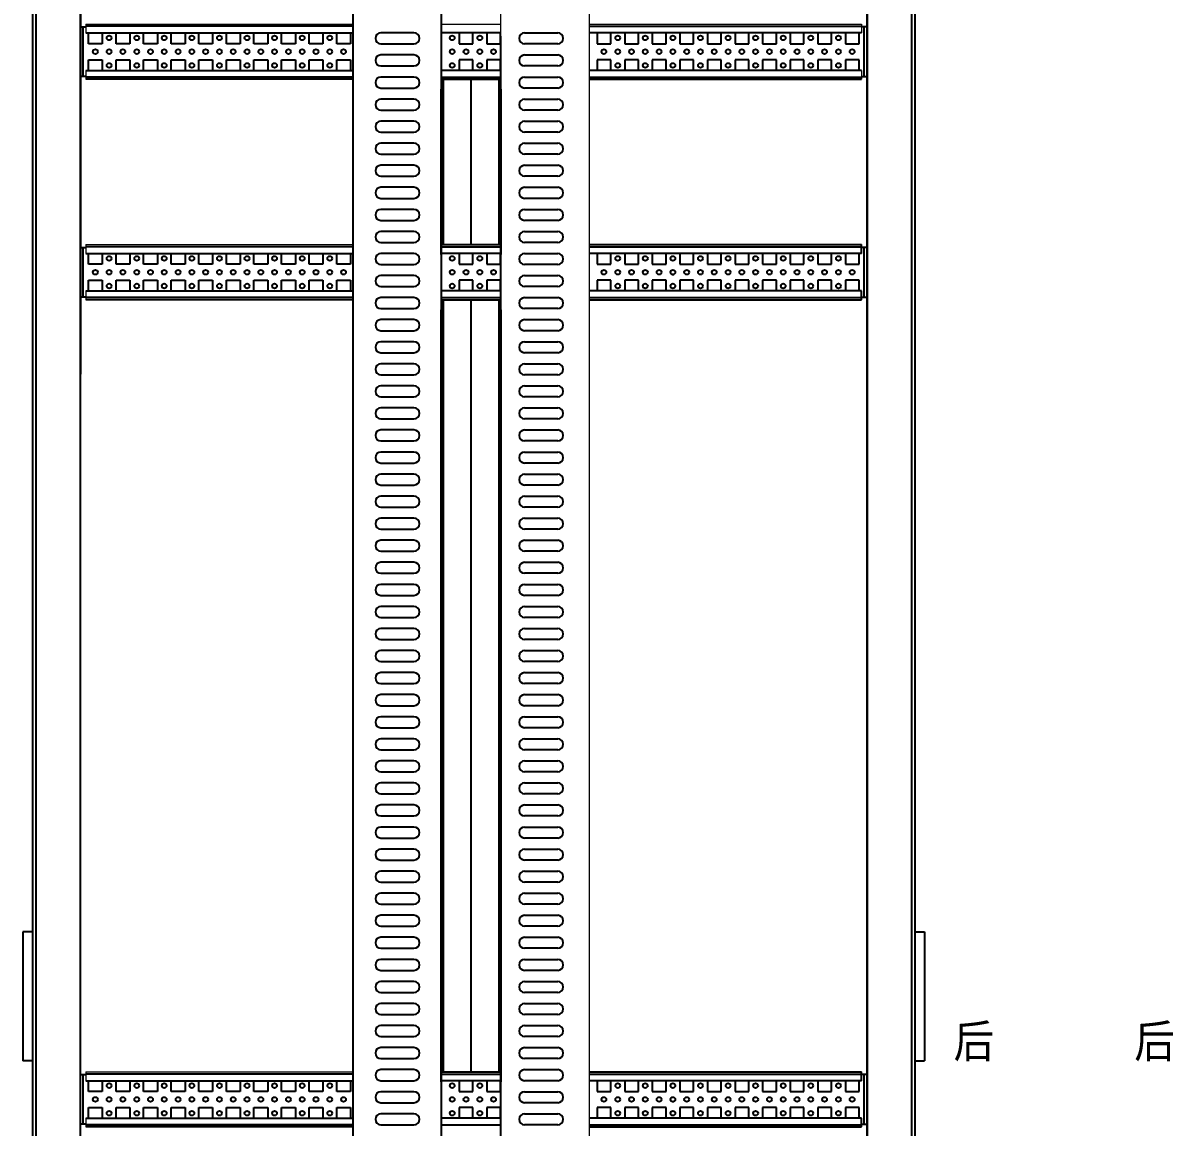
# Model space of a CAD drawing. Extents: x 81437 to 204847, y -54769 to -29444.
# Drawn here: x 87165 to 88208, y -35144 to -34143 of the extents above; entities that cross this region are included whole.
import ezdxf

# ---------------------------------------------------------------- set-up
doc = ezdxf.new("R2010")
doc.units = 0
doc.header["$LTSCALE"] = 100
doc.header["$MEASUREMENT"] = 0
doc.layers.add('PANEL', color=7, linetype='Continuous')
doc.layers.add('细实线', color=7, linetype='Continuous', lineweight=20)
doc.styles.add('HZ', font='arial.ttf', dxfattribs={"width": 0.7})

msp = doc.modelspace()

# ---------------------------------------------------------------- linework, layer by layer
at = {"color": 7, "linetype": 'Continuous'}
for p, q in [((87217.3, -34146.7), (87222.3, -34146.7)), ((87219.8, -34191.7), (87219.8, -34146.7)), ((87464.4, -34146.2), (87222.3, -34146.2)), ((87678.4, -34146.2), (87915.9, -34146.2)), ((87915.9, -34146.2), (87925.3, -34146.2)), ((87930.3, -34146.7), (87925.3, -34146.7)), ((87927.8, -34191.7), (87927.8, -34146.7)), ((87222.3, -34152.2), (87464.4, -34152.2)), ((87224.6, -34162), (87224.6, -34152.2)), ((87237.1, -34152.2), (87237.1, -34162)), ((87249.6, -34162), (87249.6, -34152.2)), ((87262.1, -34152.2), (87262.1, -34162)), ((87274.6, -34162), (87274.6, -34152.2)), ((87287.1, -34152.2), (87287.1, -34162)), ((87299.6, -34162), (87299.6, -34152.2)), ((87312.1, -34152.2), (87312.1, -34162)), ((87324.6, -34162), (87324.6, -34152.2)), ((87337.1, -34152.2), (87337.1, -34162)), ((87349.6, -34162), (87349.6, -34152.2)), ((87362.1, -34152.2), (87362.1, -34162)), ((87374.6, -34162), (87374.6, -34152.2)), ((87387.1, -34152.2), (87387.1, -34162)), ((87399.6, -34162), (87399.6, -34152.2)), ((87412.1, -34152.2), (87412.1, -34162)), ((87424.6, -34162), (87424.6, -34152.2)), ((87437.1, -34152.2), (87437.1, -34162)), ((87449.6, -34162), (87449.6, -34152.2)), ((87462.1, -34152.2), (87462.1, -34162)), ((87519.6, -34152.2), (87489.6, -34152.2)), ((87598.4, -34152.2), (87544.4, -34152.2)), ((87560.6, -34152.2), (87560.6, -34162)), ((87573.1, -34162), (87573.1, -34152.2)), ((87585.6, -34152.2), (87585.6, -34162)), ((87598.1, -34162), (87598.1, -34152.2)), ((87598.4, -35900.2), (87598.4, -34155.2)), ((87619.9, -34152.2), (87649.9, -34152.2)), ((87916.2, -34152.2), (87678.4, -34152.2)), ((87685.6, -34152.2), (87685.6, -34162)), ((87698.1, -34162), (87698.1, -34152.2)), ((87710.6, -34152.2), (87710.6, -34162)), ((87723.1, -34162), (87723.1, -34152.2)), ((87735.6, -34152.2), (87735.6, -34162)), ((87748.1, -34162), (87748.1, -34152.2)), ((87760.6, -34152.2), (87760.6, -34162)), ((87773.1, -34162), (87773.1, -34152.2)), ((87785.6, -34152.2), (87785.6, -34162)), ((87798.1, -34162), (87798.1, -34152.2)), ((87810.6, -34152.2), (87810.6, -34162)), ((87823.1, -34162), (87823.1, -34152.2)), ((87835.6, -34152.2), (87835.6, -34162)), ((87848.1, -34162), (87848.1, -34152.2)), ((87860.6, -34152.2), (87860.6, -34162)), ((87873.1, -34162), (87873.1, -34152.2)), ((87885.6, -34152.2), (87885.6, -34162)), ((87898.1, -34162), (87898.1, -34152.2)), ((87910.6, -34152.2), (87910.6, -34162)), ((87925.3, -34152.2), (87915.9, -34152.2)), ((87923.1, -34162), (87923.1, -34152.2)), ((87237.1, -34162), (87224.6, -34162)), ((87262.1, -34162), (87249.6, -34162)), ((87287.1, -34162), (87274.6, -34162)), ((87312.1, -34162), (87299.6, -34162)), ((87337.1, -34162), (87324.6, -34162)), ((87362.1, -34162), (87349.6, -34162)), ((87387.1, -34162), (87374.6, -34162)), ((87412.1, -34162), (87399.6, -34162)), ((87437.1, -34162), (87424.6, -34162)), ((87462.1, -34162), (87449.6, -34162)), ((87489.6, -34162.2), (87519.6, -34162.2)), ((87560.6, -34162), (87573.1, -34162)), ((87585.6, -34162), (87598.1, -34162)), ((87649.9, -34162.2), (87619.9, -34162.2)), ((87685.6, -34162), (87698.1, -34162)), ((87710.6, -34162), (87723.1, -34162)), ((87735.6, -34162), (87748.1, -34162)), ((87760.6, -34162), (87773.1, -34162)), ((87785.6, -34162), (87798.1, -34162)), ((87810.6, -34162), (87823.1, -34162)), ((87835.6, -34162), (87848.1, -34162)), ((87860.6, -34162), (87873.1, -34162)), ((87885.6, -34162), (87898.1, -34162)), ((87910.6, -34162), (87923.1, -34162)), ((87224.6, -34176.5), (87237.1, -34176.5)), ((87224.6, -34186.2), (87224.6, -34176.5)), ((87237.1, -34176.5), (87237.1, -34186.2)), ((87249.6, -34176.5), (87262.1, -34176.5)), ((87249.6, -34186.2), (87249.6, -34176.5)), ((87262.1, -34176.5), (87262.1, -34186.2)), ((87274.6, -34176.5), (87287.1, -34176.5)), ((87274.6, -34186.2), (87274.6, -34176.5)), ((87287.1, -34176.5), (87287.1, -34186.2)), ((87299.6, -34176.5), (87312.1, -34176.5)), ((87299.6, -34186.2), (87299.6, -34176.5)), ((87312.1, -34176.5), (87312.1, -34186.2)), ((87324.6, -34176.5), (87337.1, -34176.5)), ((87324.6, -34186.2), (87324.6, -34176.5)), ((87337.1, -34176.5), (87337.1, -34186.2)), ((87349.6, -34176.5), (87362.1, -34176.5)), ((87349.6, -34186.2), (87349.6, -34176.5)), ((87362.1, -34176.5), (87362.1, -34186.2)), ((87374.6, -34176.5), (87387.1, -34176.5)), ((87374.6, -34186.2), (87374.6, -34176.5)), ((87387.1, -34176.5), (87387.1, -34186.2)), ((87399.6, -34176.5), (87412.1, -34176.5)), ((87399.6, -34186.2), (87399.6, -34176.5)), ((87412.1, -34176.5), (87412.1, -34186.2)), ((87424.6, -34176.5), (87437.1, -34176.5)), ((87424.6, -34186.2), (87424.6, -34176.5)), ((87437.1, -34176.5), (87437.1, -34186.2)), ((87449.6, -34176.5), (87462.1, -34176.5)), ((87449.6, -34186.2), (87449.6, -34176.5)), ((87462.1, -34176.5), (87462.1, -34186.2)), ((87519.6, -34172.2), (87489.6, -34172.2)), ((87573.1, -34176.5), (87560.6, -34176.5)), ((87560.6, -34176.5), (87560.6, -34186.2)), ((87573.1, -34186.2), (87573.1, -34176.5)), ((87598.1, -34176.5), (87585.6, -34176.5)), ((87585.6, -34176.5), (87585.6, -34186.2)), ((87598.1, -34186.2), (87598.1, -34176.5)), ((87619.9, -34172.2), (87649.9, -34172.2)), ((87698.1, -34176.5), (87685.6, -34176.5)), ((87685.6, -34176.5), (87685.6, -34186.2)), ((87698.1, -34186.2), (87698.1, -34176.5)), ((87723.1, -34176.5), (87710.6, -34176.5)), ((87710.6, -34176.5), (87710.6, -34186.2)), ((87723.1, -34186.2), (87723.1, -34176.5)), ((87748.1, -34176.5), (87735.6, -34176.5)), ((87735.6, -34176.5), (87735.6, -34186.2)), ((87748.1, -34186.2), (87748.1, -34176.5)), ((87773.1, -34176.5), (87760.6, -34176.5)), ((87760.6, -34176.5), (87760.6, -34186.2)), ((87773.1, -34186.2), (87773.1, -34176.5)), ((87798.1, -34176.5), (87785.6, -34176.5)), ((87785.6, -34176.5), (87785.6, -34186.2)), ((87798.1, -34186.2), (87798.1, -34176.5)), ((87823.1, -34176.5), (87810.6, -34176.5)), ((87810.6, -34176.5), (87810.6, -34186.2)), ((87823.1, -34186.2), (87823.1, -34176.5)), ((87848.1, -34176.5), (87835.6, -34176.5)), ((87835.6, -34176.5), (87835.6, -34186.2)), ((87848.1, -34186.2), (87848.1, -34176.5)), ((87873.1, -34176.5), (87860.6, -34176.5)), ((87860.6, -34176.5), (87860.6, -34186.2)), ((87873.1, -34186.2), (87873.1, -34176.5)), ((87898.1, -34176.5), (87885.6, -34176.5)), ((87885.6, -34176.5), (87885.6, -34186.2)), ((87898.1, -34186.2), (87898.1, -34176.5)), ((87923.1, -34176.5), (87910.6, -34176.5)), ((87910.6, -34176.5), (87910.6, -34186.2)), ((87923.1, -34186.2), (87923.1, -34176.5)), ((87222.3, -34186.2), (87464.4, -34186.2)), ((87489.6, -34182.2), (87519.6, -34182.2)), ((87598.4, -34186.2), (87544.4, -34186.2)), ((87649.9, -34182.2), (87619.9, -34182.2)), ((87916.2, -34186.2), (87678.4, -34186.2)), ((87925.3, -34186.2), (87915.9, -34186.2)), ((87222.3, -34191.7), (87217.3, -34191.7)), ((87464.4, -34192.2), (87222.3, -34192.2)), ((87464.4, -34194.2), (87222.3, -34194.2)), ((87519.6, -34192.2), (87489.6, -34192.2)), ((87544.4, -34192.2), (87598.4, -34192.2)), ((87544.4, -34194.2), (87598.4, -34194.2)), ((87546.4, -34344.2), (87546.4, -34194.2)), ((87571.4, -34344.2), (87571.4, -34194.2)), ((87571.4, -34344.2), (87571.4, -34194.2)), ((87596.4, -34194.2), (87596.4, -34344.2)), ((87619.9, -34192.2), (87649.9, -34192.2)), ((87678.4, -34192.2), (87915.9, -34192.2)), ((87678.4, -34194.2), (87915.9, -34194.2)), ((87915.9, -34192.2), (87925.3, -34192.2)), ((87915.9, -34194.2), (87925.3, -34194.2)), ((87925.3, -34191.7), (87930.3, -34191.7)), ((87489.6, -34202.2), (87519.6, -34202.2)), ((87544.4, -34353.2), (87544.4, -34203.2)), ((87598.4, -34203.2), (87598.4, -34353.2)), ((87649.9, -34202.2), (87619.9, -34202.2)), ((87519.6, -34212.2), (87489.6, -34212.2)), ((87619.9, -34212.2), (87649.9, -34212.2)), ((87489.6, -34222.2), (87519.6, -34222.2)), ((87649.9, -34222.2), (87619.9, -34222.2)), ((87519.6, -34232.2), (87489.6, -34232.2)), ((87619.9, -34232.2), (87649.9, -34232.2)), ((87489.6, -34242.2), (87519.6, -34242.2)), ((87649.9, -34242.2), (87619.9, -34242.2)), ((87519.6, -34252.2), (87489.6, -34252.2)), ((87489.6, -34262.2), (87519.6, -34262.2)), ((87619.9, -34252.2), (87649.9, -34252.2)), ((87649.9, -34262.2), (87619.9, -34262.2)), ((87519.6, -34272.2), (87489.6, -34272.2)), ((87619.9, -34272.2), (87649.9, -34272.2)), ((87489.6, -34282.2), (87519.6, -34282.2)), ((87649.9, -34282.2), (87619.9, -34282.2)), ((87519.6, -34292.2), (87489.6, -34292.2)), ((87619.9, -34292.2), (87649.9, -34292.2)), ((87489.6, -34302.2), (87519.6, -34302.2)), ((87649.9, -34302.2), (87619.9, -34302.2)), ((87519.6, -34312.2), (87489.6, -34312.2)), ((87619.9, -34312.2), (87649.9, -34312.2)), ((87489.6, -34322.2), (87519.6, -34322.2)), ((87649.9, -34322.2), (87619.9, -34322.2)), ((87519.6, -34332.2), (87489.6, -34332.2)), ((87619.9, -34332.2), (87649.9, -34332.2)), ((87489.6, -34342.2), (87519.6, -34342.2)), ((87544.4, -34344.2), (87598.4, -34344.2)), ((87649.9, -34342.2), (87619.9, -34342.2)), ((87678.4, -34344.2), (87746.3, -34344.2)), ((87746.3, -34344.2), (87925.3, -34344.2)), ((87925.3, -34352.2), (87925.3, -34344.2)), ((87217.3, -34346.7), (87222.3, -34346.7)), ((87219.8, -34391.7), (87219.8, -34346.7)), ((87464.4, -34346.2), (87222.3, -34346.2)), ((87222.3, -34352.2), (87464.4, -34352.2)), ((87224.6, -34362), (87224.6, -34352.2)), ((87237.1, -34352.2), (87237.1, -34362)), ((87249.6, -34362), (87249.6, -34352.2)), ((87262.1, -34352.2), (87262.1, -34362)), ((87274.6, -34362), (87274.6, -34352.2)), ((87287.1, -34352.2), (87287.1, -34362)), ((87299.6, -34362), (87299.6, -34352.2)), ((87312.1, -34352.2), (87312.1, -34362)), ((87324.6, -34362), (87324.6, -34352.2)), ((87337.1, -34352.2), (87337.1, -34362)), ((87349.6, -34362), (87349.6, -34352.2)), ((87362.1, -34352.2), (87362.1, -34362)), ((87374.6, -34362), (87374.6, -34352.2)), ((87387.1, -34352.2), (87387.1, -34362)), ((87399.6, -34362), (87399.6, -34352.2)), ((87412.1, -34352.2), (87412.1, -34362)), ((87424.6, -34362), (87424.6, -34352.2)), ((87437.1, -34352.2), (87437.1, -34362)), ((87449.6, -34362), (87449.6, -34352.2)), ((87462.1, -34352.2), (87462.1, -34362)), ((87519.6, -34352.2), (87489.6, -34352.2)), ((87544.4, -34346.2), (87598.4, -34346.2)), ((87598.4, -34352.2), (87544.4, -34352.2)), ((87560.6, -34352.2), (87560.6, -34362)), ((87573.1, -34362), (87573.1, -34352.2)), ((87585.6, -34352.2), (87585.6, -34362)), ((87598.1, -34362), (87598.1, -34352.2)), ((87619.9, -34352.2), (87649.9, -34352.2)), ((87678.4, -34346.2), (87746.3, -34346.2)), ((87746.3, -34352.2), (87678.4, -34352.2)), ((87685.6, -34352.2), (87685.6, -34362)), ((87698.1, -34362), (87698.1, -34352.2)), ((87710.6, -34352.2), (87710.6, -34362)), ((87723.1, -34362), (87723.1, -34352.2)), ((87735.6, -34352.2), (87735.6, -34362)), ((87746.3, -34346.2), (87925.3, -34346.2)), ((87925.3, -34352.2), (87746.3, -34352.2)), ((87748.1, -34362), (87748.1, -34352.2)), ((87760.6, -34352.2), (87760.6, -34362)), ((87773.1, -34362), (87773.1, -34352.2)), ((87785.6, -34352.2), (87785.6, -34362)), ((87798.1, -34362), (87798.1, -34352.2)), ((87810.6, -34352.2), (87810.6, -34362)), ((87823.1, -34362), (87823.1, -34352.2)), ((87835.6, -34352.2), (87835.6, -34362)), ((87848.1, -34362), (87848.1, -34352.2)), ((87860.6, -34352.2), (87860.6, -34362)), ((87873.1, -34362), (87873.1, -34352.2)), ((87885.6, -34352.2), (87885.6, -34362)), ((87898.1, -34362), (87898.1, -34352.2)), ((87910.6, -34352.2), (87910.6, -34362)), ((87923.1, -34362), (87923.1, -34352.2)), ((87930.3, -34346.7), (87925.3, -34346.7)), ((87927.8, -34391.7), (87927.8, -34346.7)), ((87237.1, -34362), (87224.6, -34362)), ((87262.1, -34362), (87249.6, -34362)), ((87287.1, -34362), (87274.6, -34362)), ((87312.1, -34362), (87299.6, -34362)), ((87337.1, -34362), (87324.6, -34362)), ((87362.1, -34362), (87349.6, -34362)), ((87387.1, -34362), (87374.6, -34362)), ((87412.1, -34362), (87399.6, -34362)), ((87437.1, -34362), (87424.6, -34362)), ((87462.1, -34362), (87449.6, -34362)), ((87489.6, -34362.2), (87519.6, -34362.2)), ((87560.6, -34362), (87573.1, -34362)), ((87585.6, -34362), (87598.1, -34362)), ((87649.9, -34362.2), (87619.9, -34362.2)), ((87685.6, -34362), (87698.1, -34362)), ((87710.6, -34362), (87723.1, -34362)), ((87735.6, -34362), (87748.1, -34362)), ((87760.6, -34362), (87773.1, -34362)), ((87785.6, -34362), (87798.1, -34362)), ((87810.6, -34362), (87823.1, -34362)), ((87835.6, -34362), (87848.1, -34362)), ((87860.6, -34362), (87873.1, -34362)), ((87885.6, -34362), (87898.1, -34362)), ((87910.6, -34362), (87923.1, -34362)), ((87224.6, -34376.5), (87237.1, -34376.5)), ((87224.6, -34386.2), (87224.6, -34376.5)), ((87237.1, -34376.5), (87237.1, -34386.2)), ((87249.6, -34376.5), (87262.1, -34376.5)), ((87249.6, -34386.2), (87249.6, -34376.5)), ((87262.1, -34376.5), (87262.1, -34386.2)), ((87274.6, -34376.5), (87287.1, -34376.5)), ((87274.6, -34386.2), (87274.6, -34376.5)), ((87287.1, -34376.5), (87287.1, -34386.2)), ((87299.6, -34376.5), (87312.1, -34376.5)), ((87299.6, -34386.2), (87299.6, -34376.5)), ((87312.1, -34376.5), (87312.1, -34386.2)), ((87324.6, -34376.5), (87337.1, -34376.5)), ((87324.6, -34386.2), (87324.6, -34376.5)), ((87337.1, -34376.5), (87337.1, -34386.2)), ((87349.6, -34376.5), (87362.1, -34376.5)), ((87349.6, -34386.2), (87349.6, -34376.5)), ((87362.1, -34376.5), (87362.1, -34386.2)), ((87374.6, -34376.5), (87387.1, -34376.5)), ((87374.6, -34386.2), (87374.6, -34376.5)), ((87387.1, -34376.5), (87387.1, -34386.2)), ((87399.6, -34376.5), (87412.1, -34376.5)), ((87399.6, -34386.2), (87399.6, -34376.5)), ((87412.1, -34376.5), (87412.1, -34386.2)), ((87424.6, -34376.5), (87437.1, -34376.5)), ((87424.6, -34386.2), (87424.6, -34376.5)), ((87437.1, -34376.5), (87437.1, -34386.2)), ((87449.6, -34376.5), (87462.1, -34376.5)), ((87449.6, -34386.2), (87449.6, -34376.5)), ((87462.1, -34376.5), (87462.1, -34386.2)), ((87519.6, -34372.2), (87489.6, -34372.2)), ((87573.1, -34376.5), (87560.6, -34376.5)), ((87560.6, -34376.5), (87560.6, -34386.2)), ((87573.1, -34386.2), (87573.1, -34376.5)), ((87598.1, -34376.5), (87585.6, -34376.5)), ((87585.6, -34376.5), (87585.6, -34386.2)), ((87598.1, -34386.2), (87598.1, -34376.5)), ((87619.9, -34372.2), (87649.9, -34372.2)), ((87698.1, -34376.5), (87685.6, -34376.5)), ((87685.6, -34376.5), (87685.6, -34386.2)), ((87698.1, -34386.2), (87698.1, -34376.5)), ((87723.1, -34376.5), (87710.6, -34376.5)), ((87710.6, -34376.5), (87710.6, -34386.2)), ((87723.1, -34386.2), (87723.1, -34376.5)), ((87748.1, -34376.5), (87735.6, -34376.5)), ((87735.6, -34376.5), (87735.6, -34386.2)), ((87748.1, -34386.2), (87748.1, -34376.5)), ((87753.5, -34371.2), (87755.1, -34371.2)), ((87756.3, -34368.5), (87756.3, -34370)), ((87773.1, -34376.5), (87760.6, -34376.5)), ((87760.6, -34376.5), (87760.6, -34386.2)), ((87773.1, -34386.2), (87773.1, -34376.5)), ((87798.1, -34376.5), (87785.6, -34376.5)), ((87785.6, -34376.5), (87785.6, -34386.2)), ((87798.1, -34386.2), (87798.1, -34376.5)), ((87823.1, -34376.5), (87810.6, -34376.5)), ((87810.6, -34376.5), (87810.6, -34386.2)), ((87823.1, -34386.2), (87823.1, -34376.5)), ((87848.1, -34376.5), (87835.6, -34376.5)), ((87835.6, -34376.5), (87835.6, -34386.2)), ((87848.1, -34386.2), (87848.1, -34376.5)), ((87873.1, -34376.5), (87860.6, -34376.5)), ((87860.6, -34376.5), (87860.6, -34386.2)), ((87873.1, -34386.2), (87873.1, -34376.5)), ((87898.1, -34376.5), (87885.6, -34376.5)), ((87885.6, -34376.5), (87885.6, -34386.2)), ((87898.1, -34386.2), (87898.1, -34376.5)), ((87923.1, -34376.5), (87910.6, -34376.5)), ((87910.6, -34376.5), (87910.6, -34386.2)), ((87923.1, -34386.2), (87923.1, -34376.5)), ((87222.3, -34386.2), (87464.4, -34386.2)), ((87489.6, -34382.2), (87519.6, -34382.2)), ((87598.4, -34386.2), (87544.4, -34386.2)), ((87649.9, -34382.2), (87619.9, -34382.2)), ((87746.3, -34386.2), (87678.4, -34386.2)), ((87925.3, -34386.2), (87746.3, -34386.2)), ((87925.3, -34394.2), (87925.3, -34386.2)), ((87222.3, -34391.7), (87217.3, -34391.7)), ((87464.4, -34392.2), (87222.3, -34392.2)), ((87464.4, -34394.2), (87222.3, -34394.2)), ((87519.6, -34392.2), (87489.6, -34392.2)), ((87544.4, -34392.2), (87598.4, -34392.2)), ((87544.4, -34394.2), (87598.4, -34394.2)), ((87546.4, -35094.2), (87546.4, -34394.2)), ((87571.4, -35094.2), (87571.4, -34394.2)), ((87571.4, -35094.2), (87571.4, -34394.2)), ((87596.4, -34394.2), (87596.4, -35094.2)), ((87619.9, -34392.2), (87649.9, -34392.2)), ((87678.4, -34392.2), (87746.3, -34392.2)), ((87678.4, -34394.2), (87746.3, -34394.2)), ((87746.3, -34392.2), (87925.3, -34392.2)), ((87746.3, -34394.2), (87925.3, -34394.2)), ((87925.3, -34391.7), (87930.3, -34391.7)), ((87489.6, -34402.2), (87519.6, -34402.2)), ((87544.4, -35103.2), (87544.4, -34403.2)), ((87598.4, -34403.2), (87598.4, -35103.2)), ((87649.9, -34402.2), (87619.9, -34402.2)), ((87519.6, -34412.2), (87489.6, -34412.2)), ((87619.9, -34412.2), (87649.9, -34412.2)), ((87489.6, -34422.2), (87519.6, -34422.2)), ((87649.9, -34422.2), (87619.9, -34422.2)), ((87519.6, -34432.2), (87489.6, -34432.2)), ((87619.9, -34432.2), (87649.9, -34432.2)), ((87489.6, -34442.2), (87519.6, -34442.2)), ((87649.9, -34442.2), (87619.9, -34442.2)), ((87519.6, -34452.2), (87489.6, -34452.2)), ((87619.9, -34452.2), (87649.9, -34452.2)), ((87489.6, -34462.2), (87519.6, -34462.2)), ((87649.9, -34462.2), (87619.9, -34462.2)), ((87519.6, -34472.2), (87489.6, -34472.2)), ((87619.9, -34472.2), (87649.9, -34472.2)), ((87489.6, -34482.2), (87519.6, -34482.2)), ((87649.9, -34482.2), (87619.9, -34482.2)), ((87519.6, -34492.2), (87489.6, -34492.2)), ((87619.9, -34492.2), (87649.9, -34492.2)), ((87489.6, -34502.2), (87519.6, -34502.2)), ((87519.6, -34512.2), (87489.6, -34512.2)), ((87649.9, -34502.2), (87619.9, -34502.2)), ((87619.9, -34512.2), (87649.9, -34512.2)), ((87489.6, -34522.2), (87519.6, -34522.2)), ((87649.9, -34522.2), (87619.9, -34522.2)), ((87519.6, -34532.2), (87489.6, -34532.2)), ((87619.9, -34532.2), (87649.9, -34532.2)), ((87489.6, -34542.2), (87519.6, -34542.2)), ((87649.9, -34542.2), (87619.9, -34542.2)), ((87519.6, -34552.2), (87489.6, -34552.2)), ((87619.9, -34552.2), (87649.9, -34552.2)), ((87489.6, -34562.2), (87519.6, -34562.2)), ((87649.9, -34562.2), (87619.9, -34562.2)), ((87519.6, -34572.2), (87489.6, -34572.2)), ((87619.9, -34572.2), (87649.9, -34572.2)), ((87489.6, -34582.2), (87519.6, -34582.2)), ((87649.9, -34582.2), (87619.9, -34582.2)), ((87519.6, -34592.2), (87489.6, -34592.2)), ((87619.9, -34592.2), (87649.9, -34592.2)), ((87489.6, -34602.2), (87519.6, -34602.2)), ((87649.9, -34602.2), (87619.9, -34602.2)), ((87519.6, -34612.2), (87489.6, -34612.2)), ((87619.9, -34612.2), (87649.9, -34612.2)), ((87489.6, -34622.2), (87519.6, -34622.2)), ((87649.9, -34622.2), (87619.9, -34622.2)), ((87519.6, -34632.2), (87489.6, -34632.2)), ((87619.9, -34632.2), (87649.9, -34632.2)), ((87489.6, -34642.2), (87519.6, -34642.2)), ((87649.9, -34642.2), (87619.9, -34642.2)), ((87519.6, -34652.2), (87489.6, -34652.2)), ((87619.9, -34652.2), (87649.9, -34652.2)), ((87489.6, -34662.2), (87519.6, -34662.2)), ((87649.9, -34662.2), (87619.9, -34662.2)), ((87519.6, -34672.2), (87489.6, -34672.2)), ((87619.9, -34672.2), (87649.9, -34672.2)), ((87489.6, -34682.2), (87519.6, -34682.2)), ((87649.9, -34682.2), (87619.9, -34682.2)), ((87519.6, -34692.2), (87489.6, -34692.2)), ((87619.9, -34692.2), (87649.9, -34692.2)), ((87489.6, -34702.2), (87519.6, -34702.2)), ((87649.9, -34702.2), (87619.9, -34702.2)), ((87519.6, -34712.2), (87489.6, -34712.2)), ((87619.9, -34712.2), (87649.9, -34712.2)), ((87489.6, -34722.2), (87519.6, -34722.2)), ((87649.9, -34722.2), (87619.9, -34722.2)), ((87519.6, -34732.2), (87489.6, -34732.2)), ((87619.9, -34732.2), (87649.9, -34732.2)), ((87489.6, -34742.2), (87519.6, -34742.2)), ((87519.6, -34752.2), (87489.6, -34752.2)), ((87649.9, -34742.2), (87619.9, -34742.2)), ((87619.9, -34752.2), (87649.9, -34752.2)), ((87489.6, -34762.2), (87519.6, -34762.2)), ((87649.9, -34762.2), (87619.9, -34762.2)), ((87519.6, -34772.2), (87489.6, -34772.2)), ((87619.9, -34772.2), (87649.9, -34772.2)), ((87489.6, -34782.2), (87519.6, -34782.2)), ((87649.9, -34782.2), (87619.9, -34782.2)), ((87519.6, -34792.2), (87489.6, -34792.2)), ((87619.9, -34792.2), (87649.9, -34792.2)), ((87489.6, -34802.2), (87519.6, -34802.2)), ((87649.9, -34802.2), (87619.9, -34802.2)), ((87519.6, -34812.2), (87489.6, -34812.2)), ((87619.9, -34812.2), (87649.9, -34812.2)), ((87489.6, -34822.2), (87519.6, -34822.2)), ((87649.9, -34822.2), (87619.9, -34822.2)), ((87519.6, -34832.2), (87489.6, -34832.2)), ((87619.9, -34832.2), (87649.9, -34832.2)), ((87489.6, -34842.2), (87519.6, -34842.2)), ((87649.9, -34842.2), (87619.9, -34842.2)), ((87519.6, -34852.2), (87489.6, -34852.2)), ((87619.9, -34852.2), (87649.9, -34852.2)), ((87489.6, -34862.2), (87519.6, -34862.2)), ((87649.9, -34862.2), (87619.9, -34862.2)), ((87519.6, -34872.2), (87489.6, -34872.2)), ((87619.9, -34872.2), (87649.9, -34872.2)), ((87489.6, -34882.2), (87519.6, -34882.2)), ((87649.9, -34882.2), (87619.9, -34882.2)), ((87519.6, -34892.2), (87489.6, -34892.2)), ((87619.9, -34892.2), (87649.9, -34892.2)), ((87489.6, -34902.2), (87519.6, -34902.2)), ((87649.9, -34902.2), (87619.9, -34902.2)), ((87519.6, -34912.2), (87489.6, -34912.2)), ((87619.9, -34912.2), (87649.9, -34912.2)), ((87489.6, -34922.2), (87519.6, -34922.2)), ((87649.9, -34922.2), (87619.9, -34922.2)), ((87519.6, -34932.2), (87489.6, -34932.2)), ((87619.9, -34932.2), (87649.9, -34932.2)), ((87489.6, -34942.2), (87519.6, -34942.2)), ((87649.9, -34942.2), (87619.9, -34942.2)), ((87519.6, -34952.2), (87489.6, -34952.2)), ((87619.9, -34952.2), (87649.9, -34952.2)), ((87489.6, -34962.2), (87519.6, -34962.2)), ((87649.9, -34962.2), (87619.9, -34962.2)), ((87519.6, -34972.2), (87489.6, -34972.2)), ((87619.9, -34972.2), (87649.9, -34972.2)), ((87489.6, -34982.2), (87519.6, -34982.2)), ((87649.9, -34982.2), (87619.9, -34982.2)), ((87519.6, -34992.2), (87489.6, -34992.2)), ((87489.6, -35002.2), (87519.6, -35002.2)), ((87619.9, -34992.2), (87649.9, -34992.2)), ((87649.9, -35002.2), (87619.9, -35002.2)), ((87519.6, -35012.2), (87489.6, -35012.2)), ((87619.9, -35012.2), (87649.9, -35012.2)), ((87489.6, -35022.2), (87519.6, -35022.2)), ((87649.9, -35022.2), (87619.9, -35022.2)), ((87519.6, -35032.2), (87489.6, -35032.2)), ((87619.9, -35032.2), (87649.9, -35032.2)), ((87489.6, -35042.2), (87519.6, -35042.2)), ((87649.9, -35042.2), (87619.9, -35042.2)), ((87519.6, -35052.2), (87489.6, -35052.2)), ((87619.9, -35052.2), (87649.9, -35052.2)), ((87489.6, -35062.2), (87519.6, -35062.2)), ((87649.9, -35062.2), (87619.9, -35062.2)), ((87519.6, -35072.2), (87489.6, -35072.2)), ((87619.9, -35072.2), (87649.9, -35072.2)), ((87489.6, -35082.2), (87519.6, -35082.2)), ((87649.9, -35082.2), (87619.9, -35082.2)), ((87464.4, -35096.2), (87222.3, -35096.2)), ((87519.6, -35092.2), (87489.6, -35092.2)), ((87544.4, -35094.2), (87598.4, -35094.2)), ((87544.4, -35096.2), (87598.4, -35096.2)), ((87619.9, -35092.2), (87649.9, -35092.2)), ((87678.4, -35094.2), (87746.3, -35094.2)), ((87678.4, -35096.2), (87746.3, -35096.2)), ((87746.3, -35094.2), (87925.3, -35094.2)), ((87746.3, -35096.2), (87925.3, -35096.2)), ((87925.3, -35102.2), (87925.3, -35094.2)), ((87217.3, -35096.7), (87222.3, -35096.7)), ((87219.8, -35141.7), (87219.8, -35096.7)), ((87222.3, -35102.2), (87464.4, -35102.2)), ((87224.6, -35112), (87224.6, -35102.2)), ((87237.1, -35102.2), (87237.1, -35112)), ((87249.6, -35112), (87249.6, -35102.2)), ((87262.1, -35102.2), (87262.1, -35112)), ((87274.6, -35112), (87274.6, -35102.2)), ((87287.1, -35102.2), (87287.1, -35112)), ((87299.6, -35112), (87299.6, -35102.2)), ((87312.1, -35102.2), (87312.1, -35112)), ((87324.6, -35112), (87324.6, -35102.2)), ((87337.1, -35102.2), (87337.1, -35112)), ((87349.6, -35112), (87349.6, -35102.2)), ((87362.1, -35102.2), (87362.1, -35112)), ((87374.6, -35112), (87374.6, -35102.2)), ((87387.1, -35102.2), (87387.1, -35112)), ((87399.6, -35112), (87399.6, -35102.2)), ((87412.1, -35102.2), (87412.1, -35112)), ((87424.6, -35112), (87424.6, -35102.2)), ((87437.1, -35102.2), (87437.1, -35112)), ((87449.6, -35112), (87449.6, -35102.2)), ((87462.1, -35102.2), (87462.1, -35112)), ((87489.6, -35102.2), (87519.6, -35102.2)), ((87598.4, -35102.2), (87544.4, -35102.2)), ((87560.6, -35102.2), (87560.6, -35112)), ((87573.1, -35112), (87573.1, -35102.2)), ((87585.6, -35102.2), (87585.6, -35112)), ((87598.1, -35112), (87598.1, -35102.2)), ((87649.9, -35102.2), (87619.9, -35102.2)), ((87746.3, -35102.2), (87678.4, -35102.2)), ((87685.6, -35102.2), (87685.6, -35112)), ((87698.1, -35112), (87698.1, -35102.2)), ((87710.6, -35102.2), (87710.6, -35112)), ((87723.1, -35112), (87723.1, -35102.2)), ((87735.6, -35102.2), (87735.6, -35112)), ((87925.3, -35102.2), (87746.3, -35102.2)), ((87748.1, -35112), (87748.1, -35102.2)), ((87760.6, -35102.2), (87760.6, -35112)), ((87773.1, -35112), (87773.1, -35102.2)), ((87785.6, -35102.2), (87785.6, -35112)), ((87798.1, -35112), (87798.1, -35102.2)), ((87810.6, -35102.2), (87810.6, -35112)), ((87823.1, -35112), (87823.1, -35102.2)), ((87835.6, -35102.2), (87835.6, -35112)), ((87848.1, -35112), (87848.1, -35102.2)), ((87860.6, -35102.2), (87860.6, -35112)), ((87873.1, -35112), (87873.1, -35102.2)), ((87885.6, -35102.2), (87885.6, -35112)), ((87898.1, -35112), (87898.1, -35102.2)), ((87910.6, -35102.2), (87910.6, -35112)), ((87923.1, -35112), (87923.1, -35102.2)), ((87930.3, -35096.7), (87925.3, -35096.7)), ((87927.8, -35141.7), (87927.8, -35096.7)), ((87237.1, -35112), (87224.6, -35112)), ((87262.1, -35112), (87249.6, -35112)), ((87287.1, -35112), (87274.6, -35112)), ((87312.1, -35112), (87299.6, -35112)), ((87337.1, -35112), (87324.6, -35112)), ((87362.1, -35112), (87349.6, -35112)), ((87387.1, -35112), (87374.6, -35112)), ((87412.1, -35112), (87399.6, -35112)), ((87437.1, -35112), (87424.6, -35112)), ((87462.1, -35112), (87449.6, -35112)), ((87519.6, -35112.2), (87489.6, -35112.2)), ((87560.6, -35112), (87573.1, -35112)), ((87585.6, -35112), (87598.1, -35112)), ((87619.9, -35112.2), (87649.9, -35112.2)), ((87685.6, -35112), (87698.1, -35112)), ((87710.6, -35112), (87723.1, -35112)), ((87735.6, -35112), (87748.1, -35112)), ((87760.6, -35112), (87773.1, -35112)), ((87785.6, -35112), (87798.1, -35112)), ((87810.6, -35112), (87823.1, -35112)), ((87835.6, -35112), (87848.1, -35112)), ((87860.6, -35112), (87873.1, -35112)), ((87885.6, -35112), (87898.1, -35112)), ((87910.6, -35112), (87923.1, -35112)), ((87224.6, -35126.5), (87237.1, -35126.5)), ((87224.6, -35136.2), (87224.6, -35126.5)), ((87237.1, -35126.5), (87237.1, -35136.2)), ((87249.6, -35126.5), (87262.1, -35126.5)), ((87249.6, -35136.2), (87249.6, -35126.5)), ((87262.1, -35126.5), (87262.1, -35136.2)), ((87274.6, -35126.5), (87287.1, -35126.5)), ((87274.6, -35136.2), (87274.6, -35126.5)), ((87287.1, -35126.5), (87287.1, -35136.2)), ((87299.6, -35126.5), (87312.1, -35126.5)), ((87299.6, -35136.2), (87299.6, -35126.5)), ((87312.1, -35126.5), (87312.1, -35136.2)), ((87324.6, -35126.5), (87337.1, -35126.5)), ((87324.6, -35136.2), (87324.6, -35126.5)), ((87337.1, -35126.5), (87337.1, -35136.2)), ((87349.6, -35126.5), (87362.1, -35126.5)), ((87349.6, -35136.2), (87349.6, -35126.5)), ((87362.1, -35126.5), (87362.1, -35136.2)), ((87374.6, -35126.5), (87387.1, -35126.5)), ((87374.6, -35136.2), (87374.6, -35126.5)), ((87387.1, -35126.5), (87387.1, -35136.2)), ((87399.6, -35126.5), (87412.1, -35126.5)), ((87399.6, -35136.2), (87399.6, -35126.5)), ((87412.1, -35126.5), (87412.1, -35136.2)), ((87424.6, -35126.5), (87437.1, -35126.5)), ((87424.6, -35136.2), (87424.6, -35126.5)), ((87437.1, -35126.5), (87437.1, -35136.2)), ((87449.6, -35126.5), (87462.1, -35126.5)), ((87449.6, -35136.2), (87449.6, -35126.5)), ((87462.1, -35126.5), (87462.1, -35136.2)), ((87489.6, -35122.2), (87519.6, -35122.2)), ((87573.1, -35126.5), (87560.6, -35126.5)), ((87560.6, -35126.5), (87560.6, -35136.2)), ((87573.1, -35136.2), (87573.1, -35126.5)), ((87598.1, -35126.5), (87585.6, -35126.5)), ((87585.6, -35126.5), (87585.6, -35136.2)), ((87598.1, -35136.2), (87598.1, -35126.5)), ((87649.9, -35122.2), (87619.9, -35122.2)), ((87698.1, -35126.5), (87685.6, -35126.5)), ((87685.6, -35126.5), (87685.6, -35136.2)), ((87698.1, -35136.2), (87698.1, -35126.5)), ((87723.1, -35126.5), (87710.6, -35126.5)), ((87710.6, -35126.5), (87710.6, -35136.2)), ((87723.1, -35136.2), (87723.1, -35126.5)), ((87748.1, -35126.5), (87735.6, -35126.5)), ((87735.6, -35126.5), (87735.6, -35136.2)), ((87748.1, -35136.2), (87748.1, -35126.5)), ((87753.5, -35121.2), (87755.1, -35121.2)), ((87756.3, -35118.5), (87756.3, -35120)), ((87773.1, -35126.5), (87760.6, -35126.5)), ((87760.6, -35126.5), (87760.6, -35136.2)), ((87773.1, -35136.2), (87773.1, -35126.5)), ((87798.1, -35126.5), (87785.6, -35126.5)), ((87785.6, -35126.5), (87785.6, -35136.2)), ((87798.1, -35136.2), (87798.1, -35126.5)), ((87823.1, -35126.5), (87810.6, -35126.5)), ((87810.6, -35126.5), (87810.6, -35136.2)), ((87823.1, -35136.2), (87823.1, -35126.5)), ((87848.1, -35126.5), (87835.6, -35126.5)), ((87835.6, -35126.5), (87835.6, -35136.2)), ((87848.1, -35136.2), (87848.1, -35126.5)), ((87873.1, -35126.5), (87860.6, -35126.5)), ((87860.6, -35126.5), (87860.6, -35136.2)), ((87873.1, -35136.2), (87873.1, -35126.5)), ((87898.1, -35126.5), (87885.6, -35126.5)), ((87885.6, -35126.5), (87885.6, -35136.2)), ((87898.1, -35136.2), (87898.1, -35126.5)), ((87923.1, -35126.5), (87910.6, -35126.5)), ((87910.6, -35126.5), (87910.6, -35136.2)), ((87923.1, -35136.2), (87923.1, -35126.5)), ((87222.3, -35136.2), (87464.4, -35136.2)), ((87519.6, -35132.2), (87489.6, -35132.2)), ((87598.4, -35136.2), (87544.4, -35136.2)), ((87619.9, -35132.2), (87649.9, -35132.2)), ((87746.3, -35136.2), (87678.4, -35136.2)), ((87925.3, -35136.2), (87746.3, -35136.2)), ((87925.3, -35144.2), (87925.3, -35136.2)), ((87222.3, -35141.7), (87217.3, -35141.7)), ((87464.4, -35142.2), (87222.3, -35142.2)), ((87464.4, -35144.2), (87222.3, -35144.2)), ((87489.6, -35142.2), (87519.6, -35142.2)), ((87544.4, -35142.2), (87598.4, -35142.2)), ((87649.9, -35142.2), (87619.9, -35142.2)), ((87678.4, -35142.2), (87746.3, -35142.2)), ((87678.4, -35144.2), (87746.3, -35144.2)), ((87746.3, -35142.2), (87925.3, -35142.2)), ((87746.3, -35144.2), (87925.3, -35144.2)), ((87925.3, -35141.7), (87930.3, -35141.7))]:
    msp.add_line(p, q, dxfattribs=at)
for p, q in [((87173.8, -34967.2), (87165.2, -34967.2)), ((87165.2, -34967.2), (87165.2, -35084.2)), ((87973.8, -34967.2), (87982.4, -34967.2)), ((87982.4, -34967.2), (87982.4, -35084.2)), ((87173.8, -35084.2), (87165.2, -35084.2)), ((87973.8, -35084.2), (87982.4, -35084.2))]:
    msp.add_line(p, q)
at = {"color": 7}
msp.add_lwpolyline([(87464.4, -34100.2), (87544.4, -34100.2), (87544.4, -35900.2), (87464.4, -35900.2)], close=True, dxfattribs=at)
at = {"color": 7, "linetype": 'Continuous'}
for centre in [(87243.3, -34156.7), (87243.3, -34156.7), (87268.3, -34156.7), (87268.3, -34156.7), (87293.3, -34156.7), (87293.3, -34156.7), (87318.3, -34156.7), (87318.3, -34156.7), (87343.3, -34156.7), (87343.3, -34156.7), (87368.3, -34156.7), (87368.3, -34156.7), (87393.3, -34156.7), (87393.3, -34156.7), (87418.3, -34156.7), (87418.3, -34156.7), (87443.3, -34156.7), (87443.3, -34156.7), (87554.3, -34156.7), (87579.3, -34156.7), (87704.3, -34156.7), (87704.3, -34156.7), (87729.3, -34156.7), (87729.3, -34156.7), (87754.3, -34156.7), (87754.3, -34156.7), (87779.3, -34156.7), (87779.3, -34156.7), (87804.3, -34156.7), (87804.3, -34156.7), (87829.3, -34156.7), (87829.3, -34156.7), (87854.3, -34156.7), (87854.3, -34156.7), (87879.3, -34156.7), (87879.3, -34156.7), (87904.3, -34156.7), (87904.3, -34156.7), (87230.8, -34169.2), (87243.3, -34169.2), (87243.3, -34169.2), (87255.8, -34169.2), (87268.3, -34169.2), (87268.3, -34169.2), (87280.8, -34169.2), (87293.3, -34169.2), (87293.3, -34169.2), (87305.8, -34169.2), (87318.3, -34169.2), (87318.3, -34169.2), (87330.8, -34169.2), (87343.3, -34169.2), (87343.3, -34169.2), (87355.8, -34169.2), (87368.3, -34169.2), (87368.3, -34169.2), (87380.8, -34169.2), (87393.3, -34169.2), (87393.3, -34169.2), (87405.8, -34169.2), (87418.3, -34169.2), (87418.3, -34169.2), (87430.8, -34169.2), (87443.3, -34169.2), (87443.3, -34169.2), (87455.8, -34169.2), (87554.3, -34169.2), (87566.8, -34169.2), (87579.3, -34169.2), (87591.8, -34169.2), (87691.8, -34169.2), (87704.3, -34169.2), (87704.3, -34169.2), (87716.8, -34169.2), (87729.3, -34169.2), (87729.3, -34169.2), (87741.8, -34169.2), (87754.3, -34169.2), (87754.3, -34169.2), (87766.8, -34169.2), (87779.3, -34169.2), (87779.3, -34169.2), (87791.8, -34169.2), (87804.3, -34169.2), (87804.3, -34169.2), (87816.8, -34169.2), (87829.3, -34169.2), (87829.3, -34169.2), (87841.8, -34169.2), (87854.3, -34169.2), (87854.3, -34169.2), (87866.8, -34169.2), (87879.3, -34169.2), (87879.3, -34169.2), (87891.8, -34169.2), (87904.3, -34169.2), (87904.3, -34169.2), (87916.8, -34169.2), (87243.3, -34181.7), (87243.3, -34181.7), (87268.3, -34181.7), (87268.3, -34181.7), (87293.3, -34181.7), (87293.3, -34181.7), (87318.3, -34181.7), (87318.3, -34181.7), (87343.3, -34181.7), (87343.3, -34181.7), (87368.3, -34181.7), (87368.3, -34181.7), (87393.3, -34181.7), (87393.3, -34181.7), (87418.3, -34181.7), (87418.3, -34181.7), (87443.3, -34181.7), (87443.3, -34181.7), (87554.3, -34181.7), (87579.3, -34181.7), (87704.3, -34181.7), (87704.3, -34181.7), (87729.3, -34181.7), (87729.3, -34181.7), (87754.3, -34181.7), (87754.3, -34181.7), (87779.3, -34181.7), (87779.3, -34181.7), (87804.3, -34181.7), (87804.3, -34181.7), (87829.3, -34181.7), (87829.3, -34181.7), (87854.3, -34181.7), (87854.3, -34181.7), (87879.3, -34181.7), (87879.3, -34181.7), (87904.3, -34181.7), (87904.3, -34181.7), (87243.3, -34356.7), (87243.3, -34356.7), (87268.3, -34356.7), (87268.3, -34356.7), (87293.3, -34356.7), (87293.3, -34356.7), (87318.3, -34356.7), (87318.3, -34356.7), (87343.3, -34356.7), (87343.3, -34356.7), (87368.3, -34356.7), (87368.3, -34356.7), (87393.3, -34356.7), (87393.3, -34356.7), (87418.3, -34356.7), (87418.3, -34356.7), (87443.3, -34356.7), (87443.3, -34356.7), (87554.3, -34356.7), (87579.3, -34356.7), (87704.3, -34356.7), (87704.3, -34356.7), (87729.3, -34356.7), (87729.3, -34356.7), (87754.3, -34356.7), (87779.3, -34356.7), (87804.3, -34356.7), (87829.3, -34356.7), (87854.3, -34356.7), (87879.3, -34356.7), (87904.3, -34356.7), (87230.8, -34369.2), (87243.3, -34369.2), (87243.3, -34369.2), (87255.8, -34369.2), (87268.3, -34369.2), (87268.3, -34369.2), (87280.8, -34369.2), (87293.3, -34369.2), (87293.3, -34369.2), (87305.8, -34369.2), (87318.3, -34369.2), (87318.3, -34369.2), (87330.8, -34369.2), (87343.3, -34369.2), (87343.3, -34369.2), (87355.8, -34369.2), (87368.3, -34369.2), (87368.3, -34369.2), (87380.8, -34369.2), (87393.3, -34369.2), (87393.3, -34369.2), (87405.8, -34369.2), (87418.3, -34369.2), (87418.3, -34369.2), (87430.8, -34369.2), (87443.3, -34369.2), (87443.3, -34369.2), (87455.8, -34369.2), (87554.3, -34369.2), (87566.8, -34369.2), (87579.3, -34369.2), (87591.8, -34369.2), (87691.8, -34369.2), (87704.3, -34369.2), (87704.3, -34369.2), (87716.8, -34369.2), (87729.3, -34369.2), (87729.3, -34369.2), (87741.8, -34369.2), (87754.3, -34369.2), (87766.8, -34369.2), (87779.3, -34369.2), (87791.8, -34369.2), (87804.3, -34369.2), (87816.8, -34369.2), (87829.3, -34369.2), (87841.8, -34369.2), (87854.3, -34369.2), (87866.8, -34369.2), (87879.3, -34369.2), (87891.8, -34369.2), (87904.3, -34369.2), (87916.8, -34369.2), (87243.3, -34381.7), (87243.3, -34381.7), (87268.3, -34381.7), (87268.3, -34381.7), (87293.3, -34381.7), (87293.3, -34381.7), (87318.3, -34381.7), (87318.3, -34381.7), (87343.3, -34381.7), (87343.3, -34381.7), (87368.3, -34381.7), (87368.3, -34381.7), (87393.3, -34381.7), (87393.3, -34381.7), (87418.3, -34381.7), (87418.3, -34381.7), (87443.3, -34381.7), (87443.3, -34381.7), (87554.3, -34381.7), (87579.3, -34381.7), (87704.3, -34381.7), (87704.3, -34381.7), (87729.3, -34381.7), (87729.3, -34381.7), (87754.3, -34381.7), (87779.3, -34381.7), (87804.3, -34381.7), (87829.3, -34381.7), (87854.3, -34381.7), (87879.3, -34381.7), (87904.3, -34381.7), (87243.3, -35106.7), (87243.3, -35106.7), (87268.3, -35106.7), (87268.3, -35106.7), (87293.3, -35106.7), (87293.3, -35106.7), (87318.3, -35106.7), (87318.3, -35106.7), (87343.3, -35106.7), (87343.3, -35106.7), (87368.3, -35106.7), (87368.3, -35106.7), (87393.3, -35106.7), (87393.3, -35106.7), (87418.3, -35106.7), (87418.3, -35106.7), (87443.3, -35106.7), (87443.3, -35106.7), (87554.3, -35106.7), (87579.3, -35106.7), (87704.3, -35106.7), (87704.3, -35106.7), (87729.3, -35106.7), (87729.3, -35106.7), (87754.3, -35106.7), (87779.3, -35106.7), (87804.3, -35106.7), (87829.3, -35106.7), (87854.3, -35106.7), (87879.3, -35106.7), (87904.3, -35106.7), (87230.8, -35119.2), (87243.3, -35119.2), (87243.3, -35119.2), (87255.8, -35119.2), (87268.3, -35119.2), (87268.3, -35119.2), (87280.8, -35119.2), (87293.3, -35119.2), (87293.3, -35119.2), (87305.8, -35119.2), (87318.3, -35119.2), (87318.3, -35119.2), (87330.8, -35119.2), (87343.3, -35119.2), (87343.3, -35119.2), (87355.8, -35119.2), (87368.3, -35119.2), (87368.3, -35119.2), (87380.8, -35119.2), (87393.3, -35119.2), (87393.3, -35119.2), (87405.8, -35119.2), (87418.3, -35119.2), (87418.3, -35119.2), (87430.8, -35119.2), (87443.3, -35119.2), (87443.3, -35119.2), (87455.8, -35119.2), (87554.3, -35119.2), (87566.8, -35119.2), (87579.3, -35119.2), (87591.8, -35119.2), (87691.8, -35119.2), (87704.3, -35119.2), (87704.3, -35119.2), (87716.8, -35119.2), (87729.3, -35119.2), (87729.3, -35119.2), (87741.8, -35119.2), (87754.3, -35119.2), (87766.8, -35119.2), (87779.3, -35119.2), (87791.8, -35119.2), (87804.3, -35119.2), (87816.8, -35119.2), (87829.3, -35119.2), (87841.8, -35119.2), (87854.3, -35119.2), (87866.8, -35119.2), (87879.3, -35119.2), (87891.8, -35119.2), (87904.3, -35119.2), (87916.8, -35119.2), (87243.3, -35131.7), (87243.3, -35131.7), (87268.3, -35131.7), (87268.3, -35131.7), (87293.3, -35131.7), (87293.3, -35131.7), (87318.3, -35131.7), (87318.3, -35131.7), (87343.3, -35131.7), (87343.3, -35131.7), (87368.3, -35131.7), (87368.3, -35131.7), (87393.3, -35131.7), (87393.3, -35131.7), (87418.3, -35131.7), (87418.3, -35131.7), (87443.3, -35131.7), (87443.3, -35131.7), (87554.3, -35131.7), (87579.3, -35131.7), (87704.3, -35131.7), (87704.3, -35131.7), (87729.3, -35131.7), (87729.3, -35131.7), (87754.3, -35131.7), (87779.3, -35131.7), (87804.3, -35131.7), (87829.3, -35131.7), (87854.3, -35131.7), (87879.3, -35131.7), (87904.3, -35131.7)]:
    msp.add_circle(centre, 2.15, dxfattribs=at)
for centre, radius, start, end in [((87489.6, -34157.2), 5, 90, 270), ((87519.6, -34157.2), 5, 270, 90), ((87619.9, -34157.2), 5, 90, 270), ((87649.9, -34157.2), 5, 270, 90), ((87489.6, -34177.2), 5, 90, 270), ((87519.6, -34177.2), 5, 270, 90), ((87619.9, -34177.2), 5, 90, 270), ((87649.9, -34177.2), 5, 270, 90), ((87489.6, -34197.2), 5, 90, 270), ((87519.6, -34197.2), 5, 270, 90), ((87619.9, -34197.2), 5, 90, 270), ((87649.9, -34197.2), 5, 270, 90), ((87489.6, -34217.2), 5, 90, 270), ((87519.6, -34217.2), 5, 270, 90), ((87619.9, -34217.2), 5, 90, 270), ((87649.9, -34217.2), 5, 270, 90), ((87489.6, -34237.2), 5, 90, 270), ((87519.6, -34237.2), 5, 270, 90), ((87619.9, -34237.2), 5, 90, 270), ((87649.9, -34237.2), 5, 270, 90), ((87489.6, -34257.2), 5, 90, 270), ((87519.6, -34257.2), 5, 270, 90), ((87619.9, -34257.2), 5, 90, 270), ((87649.9, -34257.2), 5, 270, 90), ((87489.6, -34277.2), 5, 90, 270), ((87519.6, -34277.2), 5, 270, 90), ((87619.9, -34277.2), 5, 90, 270), ((87649.9, -34277.2), 5, 270, 90), ((87489.6, -34297.2), 5, 90, 270), ((87519.6, -34297.2), 5, 270, 90), ((87619.9, -34297.2), 5, 90, 270), ((87649.9, -34297.2), 5, 270, 90), ((87489.6, -34317.2), 5, 90, 270), ((87519.6, -34317.2), 5, 270, 90), ((87619.9, -34317.2), 5, 90, 270), ((87649.9, -34317.2), 5, 270, 90), ((87489.6, -34337.2), 5, 90, 270), ((87519.6, -34337.2), 5, 270, 90), ((87619.9, -34337.2), 5, 90, 270), ((87649.9, -34337.2), 5, 270, 90), ((87489.6, -34357.2), 5, 90, 270), ((87519.6, -34357.2), 5, 270, 90), ((87619.9, -34357.2), 5, 90, 270), ((87649.9, -34357.2), 5, 270, 90), ((87489.6, -34377.2), 5, 90, 270), ((87519.6, -34377.2), 5, 270, 90), ((87619.9, -34377.2), 5, 90, 270), ((87649.9, -34377.2), 5, 270, 90), ((87753.3, -34369.2), 2.15, 283.7035, 292.4051), ((87489.6, -34397.2), 5, 90, 270), ((87519.6, -34397.2), 5, 270, 90), ((87619.9, -34397.2), 5, 90, 270), ((87649.9, -34397.2), 5, 270, 90), ((87489.6, -34417.2), 5, 90, 270), ((87519.6, -34417.2), 5, 270, 90), ((87619.9, -34417.2), 5, 90, 270), ((87649.9, -34417.2), 5, 270, 90), ((87489.6, -34437.2), 5, 90, 270), ((87519.6, -34437.2), 5, 270, 90), ((87619.9, -34437.2), 5, 90, 270), ((87649.9, -34437.2), 5, 270, 90), ((87489.6, -34457.2), 5, 90, 270), ((87519.6, -34457.2), 5, 270, 90), ((87619.9, -34457.2), 5, 90, 270), ((87649.9, -34457.2), 5, 270, 90), ((87489.6, -34477.2), 5, 90, 270), ((87519.6, -34477.2), 5, 270, 90), ((87619.9, -34477.2), 5, 90, 270), ((87649.9, -34477.2), 5, 270, 90), ((87489.6, -34497.2), 5, 90, 270), ((87519.6, -34497.2), 5, 270, 90), ((87619.9, -34497.2), 5, 90, 270), ((87649.9, -34497.2), 5, 270, 90), ((87489.6, -34517.2), 5, 90, 270), ((87519.6, -34517.2), 5, 270, 90), ((87619.9, -34517.2), 5, 90, 270), ((87649.9, -34517.2), 5, 270, 90), ((87489.6, -34537.2), 5, 90, 270), ((87519.6, -34537.2), 5, 270, 90), ((87619.9, -34537.2), 5, 90, 270), ((87649.9, -34537.2), 5, 270, 90), ((87489.6, -34557.2), 5, 90, 270), ((87519.6, -34557.2), 5, 270, 90), ((87619.9, -34557.2), 5, 90, 270), ((87649.9, -34557.2), 5, 270, 90), ((87489.6, -34577.2), 5, 90, 270), ((87519.6, -34577.2), 5, 270, 90), ((87619.9, -34577.2), 5, 90, 270), ((87649.9, -34577.2), 5, 270, 90), ((87489.6, -34597.2), 5, 90, 270), ((87519.6, -34597.2), 5, 270, 90), ((87619.9, -34597.2), 5, 90, 270), ((87649.9, -34597.2), 5, 270, 90), ((87489.6, -34617.2), 5, 90, 270), ((87519.6, -34617.2), 5, 270, 90), ((87619.9, -34617.2), 5, 90, 270), ((87649.9, -34617.2), 5, 270, 90), ((87489.6, -34637.2), 5, 90, 270), ((87519.6, -34637.2), 5, 270, 90), ((87619.9, -34637.2), 5, 90, 270), ((87649.9, -34637.2), 5, 270, 90), ((87489.6, -34657.2), 5, 90, 270), ((87519.6, -34657.2), 5, 270, 90), ((87619.9, -34657.2), 5, 90, 270), ((87649.9, -34657.2), 5, 270, 90), ((87489.6, -34677.2), 5, 90, 270), ((87519.6, -34677.2), 5, 270, 90), ((87619.9, -34677.2), 5, 90, 270), ((87649.9, -34677.2), 5, 270, 90), ((87489.6, -34697.2), 5, 90, 270), ((87519.6, -34697.2), 5, 270, 90), ((87619.9, -34697.2), 5, 90, 270), ((87649.9, -34697.2), 5, 270, 90), ((87489.6, -34717.2), 5, 90, 270), ((87519.6, -34717.2), 5, 270, 90), ((87619.9, -34717.2), 5, 90, 270), ((87649.9, -34717.2), 5, 270, 90), ((87489.6, -34737.2), 5, 90, 270), ((87519.6, -34737.2), 5, 270, 90), ((87619.9, -34737.2), 5, 90, 270), ((87649.9, -34737.2), 5, 270, 90), ((87489.6, -34757.2), 5, 90, 270), ((87519.6, -34757.2), 5, 270, 90), ((87619.9, -34757.2), 5, 90, 270), ((87649.9, -34757.2), 5, 270, 90), ((87489.6, -34777.2), 5, 90, 270), ((87519.6, -34777.2), 5, 270, 90), ((87619.9, -34777.2), 5, 90, 270), ((87649.9, -34777.2), 5, 270, 90), ((87489.6, -34797.2), 5, 90, 270), ((87519.6, -34797.2), 5, 270, 90), ((87619.9, -34797.2), 5, 90, 270), ((87649.9, -34797.2), 5, 270, 90), ((87489.6, -34817.2), 5, 90, 270), ((87519.6, -34817.2), 5, 270, 90), ((87619.9, -34817.2), 5, 90, 270), ((87649.9, -34817.2), 5, 270, 90), ((87489.6, -34837.2), 5, 90, 270), ((87519.6, -34837.2), 5, 270, 90), ((87619.9, -34837.2), 5, 90, 270), ((87649.9, -34837.2), 5, 270, 90), ((87489.6, -34857.2), 5, 90, 270), ((87519.6, -34857.2), 5, 270, 90), ((87619.9, -34857.2), 5, 90, 270), ((87649.9, -34857.2), 5, 270, 90), ((87489.6, -34877.2), 5, 90, 270), ((87519.6, -34877.2), 5, 270, 90), ((87619.9, -34877.2), 5, 90, 270), ((87649.9, -34877.2), 5, 270, 90), ((87489.6, -34897.2), 5, 90, 270), ((87519.6, -34897.2), 5, 270, 90), ((87619.9, -34897.2), 5, 90, 270), ((87649.9, -34897.2), 5, 270, 90), ((87489.6, -34917.2), 5, 90, 270), ((87519.6, -34917.2), 5, 270, 90), ((87619.9, -34917.2), 5, 90, 270), ((87649.9, -34917.2), 5, 270, 90), ((87489.6, -34937.2), 5, 90, 270), ((87519.6, -34937.2), 5, 270, 90), ((87619.9, -34937.2), 5, 90, 270), ((87649.9, -34937.2), 5, 270, 90), ((87489.6, -34957.2), 5, 90, 270), ((87519.6, -34957.2), 5, 270, 90), ((87619.9, -34957.2), 5, 90, 270), ((87649.9, -34957.2), 5, 270, 90), ((87489.6, -34977.2), 5, 90, 270), ((87519.6, -34977.2), 5, 270, 90), ((87619.9, -34977.2), 5, 90, 270), ((87649.9, -34977.2), 5, 270, 90), ((87489.6, -34997.2), 5, 90, 270), ((87519.6, -34997.2), 5, 270, 90), ((87619.9, -34997.2), 5, 90, 270), ((87649.9, -34997.2), 5, 270, 90), ((87489.6, -35017.2), 5, 90, 270), ((87519.6, -35017.2), 5, 270, 90), ((87619.9, -35017.2), 5, 90, 270), ((87649.9, -35017.2), 5, 270, 90), ((87489.6, -35037.2), 5, 90, 270), ((87519.6, -35037.2), 5, 270, 90), ((87619.9, -35037.2), 5, 90, 270), ((87649.9, -35037.2), 5, 270, 90), ((87489.6, -35057.2), 5, 90, 270), ((87519.6, -35057.2), 5, 270, 90), ((87619.9, -35057.2), 5, 90, 270), ((87649.9, -35057.2), 5, 270, 90), ((87489.6, -35077.2), 5, 90, 270), ((87519.6, -35077.2), 5, 270, 90), ((87619.9, -35077.2), 5, 90, 270), ((87649.9, -35077.2), 5, 270, 90), ((87489.6, -35097.2), 5, 90, 270), ((87519.6, -35097.2), 5, 270, 90), ((87619.9, -35097.2), 5, 90, 270), ((87649.9, -35097.2), 5, 270, 90), ((87489.6, -35117.2), 5, 90, 270), ((87519.6, -35117.2), 5, 270, 90), ((87619.9, -35117.2), 5, 90, 270), ((87649.9, -35117.2), 5, 270, 90), ((87753.3, -35119.2), 2.15, 283.7035, 292.4051), ((87489.6, -35137.2), 5, 90, 270), ((87519.6, -35137.2), 5, 270, 90), ((87619.9, -35137.2), 5, 90, 270), ((87649.9, -35137.2), 5, 270, 90)]:
    msp.add_arc(centre, radius, start, end, dxfattribs=at)
at = {"layer": 'PANEL', "color": 7}
for p, q in [((87173.8, -34031.7), (87173.8, -36031.7)), ((87973.8, -36031.7), (87973.8, -34031.7)), ((87176.8, -34034.7), (87176.8, -36028.7)), ((87970.8, -36028.7), (87970.8, -34034.7)), ((87217.3, -34075.2), (87217.3, -34461.7)), ((87217.3, -34852.7), (87217.3, -34075.2)), ((87930.3, -34852.7), (87930.3, -34075.2)), ((87930.3, -34075.2), (87930.3, -34461.7)), ((87930.3, -34449), (87930.3, -34880)), ((87217.3, -35988.2), (87217.3, -34852.7)), ((87930.3, -35988.2), (87930.3, -34852.7)), ((87930.3, -34880), (87930.3, -35271))]:
    msp.add_line(p, q, dxfattribs=at)
at = {"layer": '细实线'}
for p, q in [((87222.3, -34144.2), (87464.4, -34144.2)), ((87222.3, -34144.2), (87222.3, -34152.2)), ((87544.4, -34144.2), (87598.4, -34144.2)), ((87678.4, -34144.2), (87915.9, -34144.2)), ((87915.9, -34144.2), (87925.3, -34144.2)), ((87925.3, -34144.2), (87925.3, -34152.2)), ((87222.3, -34186.2), (87222.3, -34194.2)), ((87925.3, -34186.2), (87925.3, -34194.2)), ((87222.3, -34344.2), (87464.4, -34344.2)), ((87222.3, -34344.2), (87222.3, -34352.2)), ((87222.3, -34386.2), (87222.3, -34394.2)), ((87222.3, -35094.2), (87464.4, -35094.2)), ((87222.3, -35094.2), (87222.3, -35102.2)), ((87222.3, -35136.2), (87222.3, -35144.2))]:
    msp.add_line(p, q, dxfattribs=at)
msp.add_lwpolyline([(87598.4, -34100.2), (87678.4, -34100.2), (87678.4, -35900.2), (87598.4, -35900.2)], close=True, dxfattribs=at)

# ---------------------------------------------------------------- texts
at = {"color": 7, "style": 'HZ', "width": 0.9}
for p in [(88008.7, -35081.4), (88172.5, -35081.4)]:
    msp.add_text('后', height=30, dxfattribs=at).set_placement(p)

doc.saveas('drawing.dxf')
